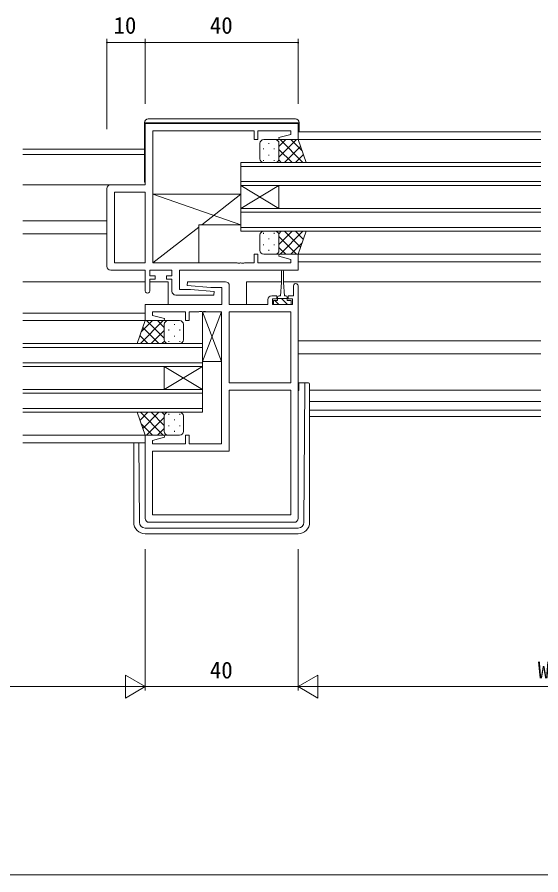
# Model space of a CAD drawing. Units: millimetres, scale not verified. Extents: x -567 to 567, y -403 to 403.
# Drawn here: x 78.7 to 215.7, y -245.2 to -20.6 of the extents above; entities that cross this region are included whole.
import ezdxf
from ezdxf.enums import TextEntityAlignment as Align

# ---------------------------------------------------------------- set-up
doc = ezdxf.new("R2010")
doc.units = ezdxf.units.MM
doc.header["$LTSCALE"] = 2
for name, color, linetype, lineweight in [('0-0_0', 7, 'Continuous', 9), ('0-1_USER1', 6, 'Continuous', 9), ('0-2_YKK_ZWAK', 2, 'Continuous', 9), ('0-3_YKK_11', 4, 'Continuous', 9)]:
    doc.layers.add(name, color=color, linetype=linetype, lineweight=lineweight)
doc.styles.add('ＭＳ ゴシック', font='')
doc.styles.get('ＭＳ ゴシック').set_extended_font_data('MS Gothic')

msp = doc.modelspace()

# ---------------------------------------------------------------- linework, layer by layer
at = {"layer": '0-0_0'}
for p, q in [((152.158, -48.485), (112.158, -48.485)), ((112.158, -48.485), (112.158, -64.485)), ((152.158, -52.685), (152.158, -48.485)), ((114.158, -50.415), (140.658, -50.415)), ((114.158, -84.955), (114.158, -50.415)), ((140.658, -50.415), (140.658, -52.685)), ((141.658, -52.685), (141.658, -50.415)), ((141.658, -50.415), (150.228, -50.415)), ((150.228, -51.332), (147.129, -52.163)), ((150.228, -50.415), (150.228, -51.332)), ((140.658, -52.685), (141.658, -52.685)), ((147.129, -52.163), (147.198, -52.685)), ((147.198, -52.685), (152.158, -52.685)), ((112.158, -64.485), (103.158, -64.485)), ((102.158, -65.485), (102.158, -85.885)), ((104.088, -84.955), (104.088, -66.415)), ((104.088, -66.415), (112.158, -66.415)), ((112.158, -66.415), (112.158, -84.955)), ((112.158, -66.415), (112.158, -84.955)), ((140.658, -82.685), (140.658, -84.955)), ((141.658, -82.685), (140.658, -82.685)), ((141.658, -84.955), (141.658, -82.685)), ((147.198, -82.685), (147.129, -83.207)), ((152.158, -82.685), (147.198, -82.685)), ((152.158, -86.885), (152.158, -82.685)), ((112.158, -84.955), (104.088, -84.955)), ((136.2, -84.955), (114.158, -84.955)), ((136.383, -85.075), (136.2, -84.955)), ((136.933, -85.075), (136.383, -85.075)), ((137.116, -84.955), (136.933, -85.075)), ((137.2, -84.955), (137.116, -84.955)), ((137.383, -85.075), (137.2, -84.955)), ((137.933, -85.075), (137.383, -85.075)), ((138.116, -84.955), (137.933, -85.075)), ((140.658, -84.955), (138.116, -84.955)), ((150.228, -84.955), (141.658, -84.955)), ((147.129, -83.207), (150.228, -84.038)), ((150.228, -84.038), (150.228, -84.955)), ((103.158, -86.885), (112.158, -86.885)), ((112.158, -86.885), (112.158, -92.285)), ((113.358, -88.385), (113.358, -86.885)), ((113.358, -86.885), (119.158, -86.885)), ((119.158, -86.885), (119.158, -88.385)), ((121.088, -91.885), (121.088, -86.885)), ((121.088, -86.885), (152.158, -86.885)), ((114.758, -88.385), (113.358, -88.385)), ((113.358, -92.285), (113.358, -89.185)), ((113.358, -89.185), (114.758, -89.185)), ((114.758, -89.185), (114.758, -88.385)), ((117.758, -88.385), (117.758, -89.185)), ((119.158, -88.385), (117.758, -88.385)), ((117.758, -89.185), (119.158, -89.185)), ((119.158, -89.185), (119.158, -92.385)), ((123.965, -91.885), (121.088, -91.885)), ((123.138, -90.842), (123.18, -89.885)), ((129.351, -91.385), (123.138, -90.842)), ((123.18, -89.885), (133.158, -89.885)), ((130.178, -92.429), (123.965, -91.885)), ((132.228, -91.385), (129.351, -91.385)), ((132.228, -95.885), (132.228, -91.385)), ((134.158, -90.885), (134.158, -95.885)), ((150.958, -93.585), (150.958, -90.985)), ((152.158, -90.985), (152.158, -151.885)), ((120.158, -93.385), (130.136, -93.385)), ((130.136, -93.385), (130.178, -92.429)), ((145.258, -93.585), (146.558, -93.585)), ((146.558, -93.585), (146.558, -94.385)), ((149.558, -93.585), (150.958, -93.585)), ((149.558, -94.385), (149.558, -93.585)), ((112.158, -95.885), (132.228, -95.885)), ((112.158, -100.085), (112.158, -95.885)), ((134.158, -95.885), (144.258, -95.885)), ((144.258, -95.885), (144.258, -94.585)), ((145.458, -94.385), (145.458, -95.885)), ((146.558, -94.385), (145.458, -94.385)), ((145.458, -95.885), (150.658, -95.885)), ((150.658, -94.385), (149.558, -94.385)), ((150.658, -95.885), (150.658, -94.385)), ((122.658, -97.815), (114.088, -97.815)), ((114.088, -97.815), (114.088, -98.732)), ((114.088, -98.732), (117.187, -99.563)), ((122.658, -100.085), (122.658, -97.815)), ((123.658, -97.815), (123.658, -100.085)), ((126.2, -97.815), (123.658, -97.815)), ((126.383, -97.695), (126.2, -97.815)), ((126.933, -97.695), (126.383, -97.695)), ((127.116, -97.815), (126.933, -97.695)), ((127.2, -97.815), (127.116, -97.815)), ((127.383, -97.695), (127.2, -97.815)), ((127.933, -97.695), (127.383, -97.695)), ((128.116, -97.815), (127.933, -97.695)), ((132.158, -97.815), (128.116, -97.815)), ((132.158, -132.355), (132.158, -97.815)), ((134.158, -116.355), (134.158, -97.815)), ((134.158, -97.815), (150.228, -97.815)), ((150.228, -97.815), (150.228, -116.355)), ((150.228, -97.815), (150.228, -116.355)), ((117.119, -100.085), (112.158, -100.085)), ((117.187, -99.563), (117.119, -100.085)), ((123.658, -100.085), (122.658, -100.085)), ((150.228, -116.355), (134.158, -116.355)), ((134.158, -134.285), (134.158, -118.285)), ((134.158, -118.285), (150.228, -118.285)), ((150.228, -118.285), (150.228, -150.955)), ((112.158, -151.885), (112.158, -130.085)), ((112.158, -130.085), (117.119, -130.085)), ((117.119, -130.085), (117.187, -130.607)), ((122.658, -130.085), (123.658, -130.085)), ((122.658, -132.355), (122.658, -130.085)), ((123.658, -130.085), (123.658, -132.355)), ((117.187, -130.607), (114.088, -131.438)), ((114.088, -131.438), (114.088, -132.355)), ((114.088, -132.355), (122.658, -132.355)), ((123.658, -132.355), (132.158, -132.355)), ((114.088, -134.285), (134.158, -134.285)), ((114.088, -150.955), (114.088, -134.285)), ((150.228, -150.955), (114.088, -150.955)), ((150.228, -150.955), (114.088, -150.955)), ((151.158, -152.885), (113.158, -152.885))]:
    msp.add_line(p, q, dxfattribs=at)
for centre, radius, start, end in [((103.158, -65.485), 1, 90.00001, 179.99999), ((103.158, -85.885), 1, 180.00001, 269.99999), ((133.158, -90.885), 1, 0.00001, 89.99999), ((151.558, -90.985), 0.6, 359.99999, 180.00001), ((112.758, -92.285), 0.6, 179.99999, 0.00001), ((120.158, -92.385), 1, 180.00001, 269.99999), ((145.258, -94.585), 1, 90.00001, 179.99999), ((113.158, -151.885), 1, 180.00001, 269.99999), ((151.158, -151.885), 1, 270.00001, 359.99999)]:
    msp.add_arc(centre, radius, start, end, dxfattribs=at)
at = {"layer": '0-1_USER1'}
for p, q in [((102.158, -49.939), (102.158, -26.285)), ((112.158, -43.285), (112.158, -26.285)), ((112.158, -43.285), (112.158, -26.285)), ((152.158, -43.285), (152.158, -26.285)), ((112.158, -27.285), (102.158, -27.285)), ((112.158, -27.285), (152.158, -27.285)), ((112.158, -159.885), (112.158, -196.885)), ((112.158, -159.885), (112.158, -196.885)), ((152.158, -159.885), (152.158, -196.885)), ((152.158, -159.885), (152.158, -196.885)), ((106.962, -192.885), (106.962, -198.885)), ((112.158, -195.885), (106.962, -192.885)), ((152.158, -195.885), (157.354, -192.885)), ((157.354, -198.885), (157.354, -192.885)), ((-16.842, -195.885), (106.158, -195.885)), ((112.158, -195.885), (101.766, -195.885)), ((112.158, -195.885), (106.962, -198.885)), ((112.158, -195.885), (152.158, -195.885)), ((152.158, -195.885), (157.354, -198.885)), ((152.158, -195.885), (162.55, -195.885)), ((158.158, -195.885), (276.158, -195.885)), ((-15.842, -245.185), (450.158, -245.185))]:
    msp.add_line(p, q, dxfattribs=at)
for centre, start, end in [((102.158, -27.285), 0, 180), ((102.158, -27.285), 180, 0), ((112.158, -27.285), 0, 180), ((112.158, -27.285), 0, 180), ((112.158, -27.285), 180, 0), ((112.158, -27.285), 180, 0), ((152.158, -27.285), 0, 180), ((152.158, -27.285), 180, 0)]:
    msp.add_arc(centre, 0.106, start, end, dxfattribs=at)
at = {"layer": '0-2_YKK_ZWAK'}
for p, q in [((152.158, -50.685), (215.658, -50.685)), ((215.658, -52.685), (151.658, -52.685)), ((111.958, -55.185), (80.158, -55.185)), ((111.958, -56.585), (80.158, -56.585)), ((215.658, -58.685), (137.159, -58.685)), ((137.159, -58.685), (137.159, -64.685)), ((137.159, -59.685), (215.658, -59.685)), ((103.158, -64.485), (80.158, -64.485)), ((215.658, -63.685), (137.159, -63.685)), ((137.159, -64.685), (215.658, -64.685)), ((137.159, -64.685), (147.159, -70.685)), ((137.159, -70.685), (147.159, -64.685)), ((137.159, -70.685), (137.159, -64.685)), ((147.159, -70.685), (147.159, -64.685)), ((215.658, -70.685), (137.159, -70.685)), ((137.159, -70.685), (137.159, -76.685)), ((137.159, -71.685), (215.658, -71.685)), ((102.158, -73.985), (80.158, -73.985)), ((215.658, -75.685), (137.159, -75.685)), ((102.158, -77.385), (80.158, -77.385)), ((137.159, -76.685), (215.658, -76.685)), ((215.658, -82.685), (151.658, -82.685)), ((215.658, -84.685), (152.158, -84.685)), ((112.158, -89.885), (80.158, -89.885)), ((118.158, -89.885), (113.358, -89.885)), ((118.158, -89.885), (118.158, -95.885)), ((138.658, -89.885), (138.658, -95.778)), ((147.808, -89.885), (138.658, -89.885)), ((215.658, -89.885), (148.308, -89.885)), ((112.158, -98.085), (80.158, -98.085)), ((112.158, -100.085), (80.158, -100.085)), ((215.658, -105.385), (152.158, -105.385)), ((80.158, -106.085), (127.158, -106.085)), ((127.158, -107.085), (80.158, -107.085)), ((127.158, -106.085), (127.158, -112.085)), ((215.658, -108.785), (152.158, -108.785)), ((80.158, -111.085), (127.158, -111.085)), ((127.158, -112.085), (80.158, -112.085)), ((127.158, -112.085), (117.158, -118.085)), ((127.158, -118.085), (117.158, -112.085)), ((117.158, -118.085), (117.158, -112.085)), ((127.158, -118.085), (127.158, -112.085)), ((80.158, -118.085), (127.158, -118.085)), ((127.158, -118.085), (127.158, -124.085)), ((152.358, -118.284), (152.158, -118.284)), ((215.658, -118.284), (155.158, -118.284)), ((127.158, -119.085), (80.158, -119.085)), ((80.158, -123.085), (127.158, -123.085)), ((215.658, -121.285), (155.158, -121.285)), ((127.158, -124.085), (80.158, -124.085)), ((215.658, -123.555), (155.158, -123.555)), ((215.658, -125.185), (155.158, -125.185)), ((112.658, -130.085), (80.158, -130.085)), ((112.158, -132.085), (80.158, -132.085))]:
    msp.add_line(p, q, dxfattribs=at)
at = {"layer": '0-3_YKK_11'}
for p, q in [((111.958, -63.485), (111.958, -48.285)), ((111.958, -48.285), (112.458, -48.285)), ((112.458, -48.285), (151.958, -48.285)), ((151.458, -47.285), (112.958, -47.285)), ((151.958, -48.285), (152.458, -48.285)), ((152.458, -48.285), (152.458, -50.685)), ((142.158, -57.685), (142.158, -53.685)), ((143.158, -52.685), (146.158, -52.685)), ((144.522, -53.605), (144.522, -53.805)), ((152.158, -52.685), (146.158, -52.685)), ((147.158, -57.306), (151.778, -52.685)), ((147.158, -54.477), (148.95, -52.685)), ((147.158, -53.685), (147.158, -57.285)), ((147.426, -52.685), (153.426, -58.685)), ((150.255, -52.685), (153.216, -55.646)), ((154.301, -58.685), (152.158, -52.685)), ((143.107, -55.02), (143.107, -55.22)), ((145.937, -55.02), (145.937, -55.22)), ((147.158, -54.085), (147.158, -57.685)), ((147.158, -55.245), (150.598, -58.685)), ((148.607, -58.685), (152.802, -54.49)), ((143.107, -58.05), (143.107, -58.25)), ((144.522, -56.635), (144.522, -56.835)), ((145.937, -58.05), (145.937, -58.25)), ((147.101, -58.017), (147.769, -58.685)), ((151.435, -58.685), (153.547, -56.574)), ((146.158, -58.685), (143.158, -58.685)), ((145.937, -58.685), (154.301, -58.685)), ((114.158, -66.955), (137.158, -74.955)), ((114.158, -66.955), (137.158, -66.955)), ((114.158, -84.955), (114.158, -66.955)), ((137.158, -66.955), (126.936, -74.955)), ((137.158, -66.955), (137.158, -74.955)), ((126.158, -75.564), (114.158, -84.955)), ((126.158, -74.955), (126.158, -84.955)), ((137.158, -74.955), (126.158, -74.955)), ((142.158, -77.687), (142.158, -81.687)), ((143.107, -77.322), (143.107, -77.122)), ((146.158, -76.687), (143.158, -76.687)), ((144.522, -78.737), (144.522, -78.537)), ((145.937, -76.687), (154.301, -76.687)), ((145.937, -77.322), (145.937, -77.122)), ((147.101, -77.355), (147.769, -76.687)), ((147.158, -80.127), (150.598, -76.687)), ((147.158, -81.287), (147.158, -77.687)), ((147.158, -78.067), (151.778, -82.687)), ((147.158, -81.687), (147.158, -78.087)), ((147.426, -82.687), (153.426, -76.687)), ((148.607, -76.687), (152.802, -80.883)), ((151.435, -76.687), (153.547, -78.799)), ((154.301, -76.687), (152.158, -82.687)), ((143.107, -80.352), (143.107, -80.152)), ((145.937, -80.352), (145.937, -80.152)), ((150.255, -82.687), (153.216, -79.726)), ((143.158, -82.687), (146.158, -82.687)), ((144.522, -81.767), (144.522, -81.567)), ((152.158, -82.687), (146.158, -82.687)), ((147.158, -80.895), (148.95, -82.687)), ((126.158, -84.955), (114.158, -84.955)), ((147.808, -90.085), (147.808, -87.135)), ((148.308, -87.135), (148.308, -90.085)), ((147.808, -90.085), (147.558, -93.585)), ((148.308, -90.085), (148.558, -93.585)), ((146.808, -93.985), (146.808, -94.785)), ((146.808, -94.285), (149.308, -94.285)), ((147.558, -93.585), (147.208, -93.585)), ((148.908, -93.585), (148.558, -93.585)), ((149.308, -94.785), (149.308, -93.985)), ((145.758, -95.885), (145.758, -94.785)), ((145.758, -94.785), (146.808, -94.785)), ((150.358, -95.885), (145.758, -95.885)), ((147.126, -95.885), (146.026, -94.785)), ((149.308, -94.785), (150.358, -94.785)), ((150.358, -94.785), (150.358, -95.885)), ((132.158, -97.815), (127.158, -110.815)), ((132.158, -110.815), (127.158, -97.815)), ((127.158, -110.815), (127.158, -97.815)), ((127.158, -97.815), (132.158, -97.815)), ((132.158, -97.815), (132.158, -110.815)), ((110.015, -106.085), (112.158, -100.085)), ((116.89, -100.085), (110.89, -106.085)), ((114.061, -100.085), (111.101, -103.046)), ((112.158, -100.085), (118.158, -100.085)), ((117.158, -104.706), (112.538, -100.085)), ((117.158, -101.877), (115.366, -100.085)), ((121.158, -100.085), (118.158, -100.085)), ((119.795, -101.005), (119.795, -101.205)), ((115.71, -106.085), (111.514, -101.89)), ((117.158, -102.645), (113.718, -106.085)), ((117.158, -101.085), (117.158, -104.685)), ((117.158, -101.485), (117.158, -105.085)), ((118.38, -102.42), (118.38, -102.62)), ((121.21, -102.42), (121.21, -102.62)), ((122.158, -105.085), (122.158, -101.085)), ((112.881, -106.085), (110.769, -103.974)), ((117.215, -105.417), (116.547, -106.085)), ((118.38, -105.45), (118.38, -105.65)), ((119.795, -104.035), (119.795, -104.235)), ((121.21, -105.45), (121.21, -105.65)), ((118.38, -106.085), (110.015, -106.085)), ((118.158, -106.085), (121.158, -106.085)), ((132.158, -110.815), (127.158, -110.815)), ((152.358, -116.385), (153.658, -116.385)), ((152.358, -118.385), (152.358, -116.385)), ((153.658, -116.385), (153.958, -116.385)), ((155.158, -116.685), (155.158, -117.385)), ((152.358, -118.385), (152.158, -118.385)), ((153.67, -152.897), (153.95, -117.385)), ((155.158, -117.385), (155.158, -152.885)), ((118.38, -124.087), (110.015, -124.087)), ((110.015, -124.087), (112.158, -130.087)), ((112.881, -124.087), (110.769, -126.199)), ((116.89, -130.087), (110.89, -124.087)), ((115.71, -124.087), (111.514, -128.283)), ((117.158, -125.467), (112.538, -130.087)), ((117.158, -127.527), (113.718, -124.087)), ((117.215, -124.755), (116.547, -124.087)), ((117.158, -128.687), (117.158, -125.087)), ((117.158, -129.087), (117.158, -125.487)), ((118.158, -124.087), (121.158, -124.087)), ((118.38, -124.722), (118.38, -124.522)), ((121.21, -124.722), (121.21, -124.522)), ((122.158, -125.087), (122.158, -129.087)), ((114.061, -130.087), (111.101, -127.126)), ((118.38, -127.752), (118.38, -127.552)), ((119.795, -126.137), (119.795, -125.937)), ((121.21, -127.752), (121.21, -127.552)), ((112.158, -130.087), (118.158, -130.087)), ((117.158, -128.295), (115.366, -130.087)), ((121.158, -130.087), (118.158, -130.087)), ((119.795, -129.167), (119.795, -128.967)), ((109.158, -132.085), (109.158, -152.885)), ((110.646, -152.897), (110.482, -132.085)), ((152.17, -154.385), (112.146, -154.385)), ((112.158, -155.885), (152.158, -155.885))]:
    msp.add_line(p, q, dxfattribs=at)
for points in [[(149.371, -95.885), (148.058, -94.572), (147.771, -94.285)], [(153.95, -117.385), (153.958, -116.385), (154.858, -116.385)]]:
    msp.add_lwpolyline(points, dxfattribs=at)
for centre, radius, start, end in [((112.958, -48.285), 1, 90, 180), ((151.458, -48.285), 1, 0, 90), ((143.158, -53.685), 1, 90, 180), ((146.158, -53.685), 1, 0, 90), ((146.158, -53.685), 1, 0, 90), ((143.158, -57.685), 1, 180, 270), ((146.158, -57.685), 1, 270, 0), ((146.158, -57.685), 1, 270, 0), ((112.458, -63.485), 0.5, 180, 233.1301), ((143.158, -77.687), 1, 90, 180), ((146.158, -77.687), 1, 0, 90), ((146.158, -77.687), 1, 0, 90), ((143.158, -81.687), 1, 180, 270), ((146.158, -81.687), 1, 270, 0), ((146.158, -81.687), 1, 270, 0), ((148.058, -87.135), 0.25, 0, 180), ((147.208, -93.985), 0.4, 90, 180), ((148.908, -93.985), 0.4, 0, 90), ((118.158, -101.085), 1, 90, 180), ((118.158, -101.085), 1, 90, 180), ((121.158, -101.085), 1, 360, 90), ((118.158, -105.085), 1, 180, 270), ((118.158, -105.085), 1, 180, 270), ((121.158, -105.085), 1, 270, 360), ((154.858, -116.685), 0.3, 0, 90), ((118.158, -125.087), 1, 90, 180), ((118.158, -125.087), 1, 90, 180), ((121.158, -125.087), 1, 360, 90), ((118.158, -129.087), 1, 180, 270), ((118.158, -129.087), 1, 180, 270), ((121.158, -129.087), 1, 270, 360), ((112.158, -152.885), 3, 180, 270), ((112.146, -152.885), 1.5, 180.45233, 270), ((152.158, -152.885), 3, 270, 0), ((152.17, -152.885), 1.5, 270, 359.54767)]:
    msp.add_arc(centre, radius, start, end, dxfattribs=at)

# ---------------------------------------------------------------- texts
at = {"layer": '0-1_USER1', "style": 'ＭＳ ゴシック'}
for s, p in [('10', (103.857, -26.285)), ('40', (129.064, -26.285)), ('40', (129.064, -195.085)), ('W', (214.874, -195.085))]:
    msp.add_text(s, height=4.399, dxfattribs=at).set_placement(p, align=Align.BOTTOM_LEFT)

doc.saveas('drawing.dxf')
